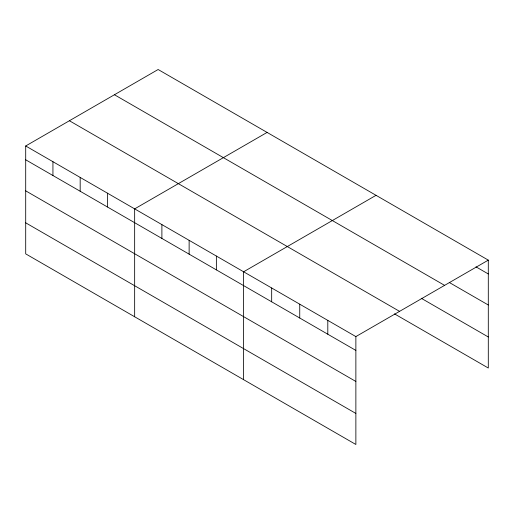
<?xml version="1.0" encoding="UTF-8"?>
<svg xmlns="http://www.w3.org/2000/svg" width="514" height="514" viewBox="0 0 514 514"><rect width="100%" height="100%" fill="white"/><g stroke="black" fill="none" stroke-linecap="round" stroke-linejoin="round"><path stroke-width="0.77" d="M25.7 145.976L355.868 336.593L355.868 444.488L25.7 253.865L25.7 145.976L158.132 69.512L488.3 260.135L488.3 368.024L394.527 313.887M267.087 132.419L134.655 208.877L134.655 316.772M376.042 195.32L243.61 271.784L243.61 379.673M355.868 336.593L488.3 260.135M475.977 266.843L488.3 273.956M449.281 282.475L488.3 305.001M114.429 94.743L444.597 285.366M421.223 298.255L488.3 336.985M69.403 120.745L399.571 311.362M25.7 159.796L355.868 350.419M25.7 190.842L355.868 381.459M25.7 222.825L355.868 413.442M327.803 320.389L327.803 334.216M299.739 304.185L299.739 318.012M271.675 287.988L271.675 301.808M216.368 256.056L216.368 269.882M189.133 240.334L189.133 254.154M161.891 224.605L161.891 238.425M107.413 193.155L107.413 206.975M80.178 177.426L80.178 191.247M52.936 161.698L52.936 175.525"/></g></svg>
